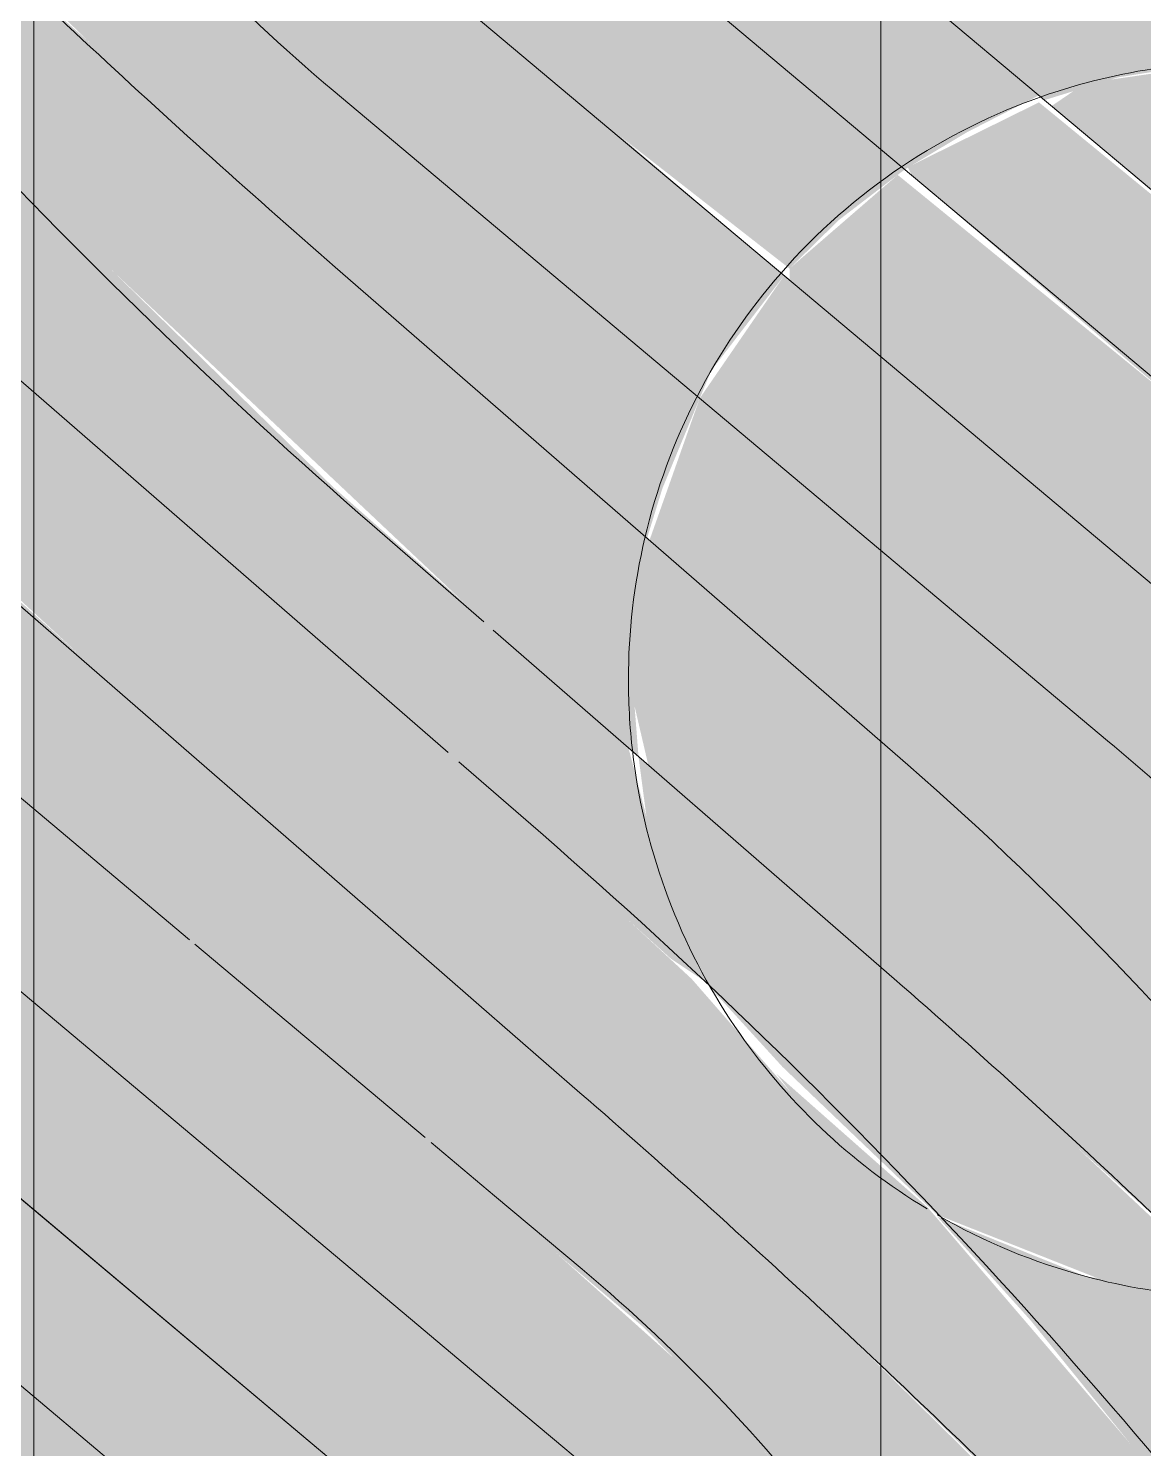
# Model space of a CAD drawing. Header units: metres. Extents: x 1.1 to 63.3, y -3.6 to 22.8.
# Drawn here: x 20.09002 to 20.12207, y 6.65138 to 6.69216 of the extents above; entities that cross this region are included whole.
import ezdxf

# ---------------------------------------------------------------- set-up
doc = ezdxf.new("R2010")
doc.units = ezdxf.units.M
doc.layers.add('ARQ-SAN', color=7, linetype='Continuous', lineweight=5)
doc.layers.add('P-SANR-FIXT', color=7, linetype='Continuous', lineweight=5)
doc.layers.add('ARQ_1100_BASE_TÉRREO_GARAGEM_dwg', color=7, linetype='Continuous', lineweight=5, true_color=0x767676)

# ---------------------------------------------------------------- blocks, each defined once
blk = doc.blocks.new('Ralo Quadrado Montado com Prolongador - Caixas e Ralos - Esgoto - MEP - Tigre - Com Prolongador - Branco c_ grelha branca - 100x53x40-4185426-TÉRREO F_S 1')
at = {"layer": 'P-SANR-FIXT', "true_color": 0xe6e6e6, "transparency": 33554560}
h = blk.add_hatch(color=254, dxfattribs=at)
h.paths.add_polyline_path([(-0.02781237641352146, 0.04490000000007529), (-0.04489999999998113, 0.04488657314769791), (-0.04462304781776941, 0.02180894652276815), (-0.04264836031737237, 0.02585088871121604), (-0.03464823227814259, 0.03589792117596351), (-0.02402823803077354, 0.04370378717631952), (-0.02114032480817628, 0.0449000000000753), (-0.02499999999999865, 0.04490000000007529)])
h.paths.add_polyline_path([(0.01416618831901458, 0.04490000000007536), (0.01268213321002182, 0.04461534106024042), (0.02323499999999862, 0.04024420051390948), (0.03352261262908761, 0.03199474387727087), (0.04024420051386288, 0.02323500000004525), (0.04490000000005043, 0.01268213321006846), (0.04488657314765576, 0.0185819698221541), (0.04205158129145004, 0.02500000000004528), (0.03464823227813826, 0.03464823227818487), (0.02449999999999876, 0.042435244785482), (0.01854955453299656, 0.04490000000007537), (0.01437341076488592, 0.04490000000007536)])
h.paths.add_polyline_path([(-0.01268213321002615, 0.04490000000007532), (-0.01858196982210747, 0.04488657314769795), (-0.02499999999999865, 0.04205158129149222), (-0.03519167826269508, 0.03393999968234549), (-0.04270412508773308, 0.02385086552758569), (-0.04413913510074911, 0.01989361327084659), (-0.04156958435889792, 0.02003524034601762), (-0.04006299436082873, 0.02347115245639984), (-0.03206331484456616, 0.03346999627529996), (-0.02315851356143409, 0.04027588223410154), (-0.01212702980627873, 0.04490000000007532)])
h.paths.add_polyline_path([(0.02114032480817628, 0.04490000000007537), (0.02499999999999865, 0.04330127018927108), (0.03573172319071615, 0.03486482570941703), (0.04363920322323595, 0.0241841574861514), (0.04490000000005043, 0.02114032480817961), (0.04488657314765576, 0.04490000000007541), (0.02323499999999862, 0.04490000000007537)])
h.paths.add_polyline_path([(-0.04162814240978167, 0.01989386870538501), (-0.0448999999999768, 0.01192533395719987), (-0.04488657314765576, 0.008717797886915802), (-0.04307081885156425, 0.008717797886915806), (-0.04279530664294403, 0.008717797886915806), (-0.04115023545124708, 0.00871779788691581), (-0.04270097340399281, 0.01123884073180734), (-0.04237756958285488, 0.01183925825382184), (-0.04161713330911015, 0.01204491179124802), (-0.04097939725626594, 0.01166461521602669), (-0.03802448609007852, 0.008872417779011703), (-0.03805618319573779, 0.008637538442653844), (-0.02590376449381015, -0.00370069135376418), (-0.01264951112714398, -0.01449650177866949), (-0.009541829361037936, -0.0118076723242748), (-0.009541829361037936, -0.01147633062016848), (-0.02568218948114427, 0.002359139263588057), (-0.03134755273494268, 0.009247024921095583), (-0.03793264981921564, 0.01767556483129261), (-0.04040184326884962, 0.01774483555797258), (-0.04040184326886695, 0.01989356126763408), (-0.04108683358724156, 0.01989356126763407)])
h.paths.add_polyline_path([(-0.02237836953665735, 0.01772206256944486), (-0.01562655398313887, 0.01138716903764459), (-0.005202559414132418, 0.002205710233003623), (-0.005516812762286236, 0.004592701394651879), (-0.007289529331794529, 0.008872417779011757), (-0.00933644482746721, 0.01111560942949567), (-0.01378458993197564, 0.0153674783791842), (-0.01842414795196172, 0.01719976831002986), (-0.02194322969009867, 0.01768649876071844)])
h.paths.add_polyline_path([(-0.02695447977889837, 0.01766529189680103), (-0.03421037927213122, 0.01719899137322246), (-0.02078277264013176, 0.003614073540434436), (-0.0109566034238782, -0.004727069198085604), (-0.006961153919066305, -0.008079649403960353), (-0.005516812762286236, -0.004001155387815341), (-0.0171069663630122, 0.006440965489863784), (-0.02124336238991258, 0.01080237104657309), (-0.02669512147310605, 0.01733332840355399)])
h.paths.add_polyline_path([(-0.04040184326886695, 0.007715710610868359), (-0.04024036447337399, -0.001417415076817383), (-0.02996580951424351, -0.01167513858124262), (-0.02188958908069167, -0.01768494800908985), (-0.01802606560445809, -0.01712435512711155), (-0.01707317438846618, -0.01647457563527387), (-0.03121644047965628, -0.004472840369896023), (-0.03463949338108908, 4.216490454333005e-14), (-0.03971098043332757, 0.006790654372595192)])
h.paths.add_polyline_path([(-0.04162817712785758, -0.01989378488844816), (-0.04434316683775657, -0.01989386870530071), (-0.04205158129145004, -0.02499999999995216), (-0.03464823227814259, -0.03464823227809176), (-0.02449999999999876, -0.04243524478538888), (-0.01842414795196172, -0.04489999999995627), (-0.01268213321002182, -0.04461534106014731), (-0.02323500000000295, -0.04024420051381637), (-0.033487654955592, -0.03204030160425121), (-0.04040184326886695, -0.02285441672281984), (-0.0414253577655052, -0.02038343414375054)])
h.paths.add_polyline_path([(-0.04040184326886695, -0.005315221155093378), (-0.040465439654255, -0.008717797886822837), (-0.0448999999999768, -0.008717797886822845), (-0.04461534106018951, -0.01268213320997534), (-0.04139419433418681, -0.0198935612675411), (-0.04040184326886695, -0.0198935612675411), (-0.04024420051386288, -0.01773958479616538), (-0.03966087531552134, -0.01759302600289775), (-0.04139419433418681, -0.01549068568082248), (-0.04123796328181633, -0.01455405031525425), (-0.04040184326886695, -0.01399566583922187), (-0.03952866337001978, -0.01415725558295058), (-0.0370296219789089, -0.01652856033883126), (-0.0358440899762427, -0.01759302600289774), (-0.02926433249866976, -0.01745005176998177), (-0.03489161179471244, -0.01254749355400712), (-0.03726321870738734, -0.01004909793719734), (-0.03973021950577423, -0.006214516528730837), (-0.04003920234806355, -0.005800792572143768)])
h.paths.add_polyline_path([(0.04490000000005043, -0.01192533395656099), (0.04450813470150483, -0.01294095225507971), (0.0400621176419736, -0.02347229501855697), (0.03207619987825933, -0.03346010924111253), (0.02316784148132509, -0.04027201848308396), (0.01268213321002182, -0.0448999999999562), (0.01858196982210313, -0.04488657314760484), (0.02499999999999865, -0.04205158129139911), (0.03519926485078892, -0.03393011264815805), (0.04269898212391256, -0.02386328174049792), (0.04490000000005043, -0.01854955453290228), (0.04490000000005043, -0.01202732102586907)])
h.paths.add_polyline_path([(0.04490000000005043, -0.02114032480807767), (0.04264321735355185, -0.02585759115207071), (0.03464823227814259, -0.0358979211758704), (0.02449999999999876, -0.04350837697036404), (0.02114032480825425, -0.04489999999995619), (0.04489999999995947, -0.04489999999991284), (0.04490000000005043, -0.02290807756040556)])
h.paths.add_polyline_path([(-0.04489999999998113, -0.02114032480825109), (-0.04488657314765576, -0.04489999999995631), (-0.02117274009728286, -0.04488657314760491), (-0.02500000000000298, -0.04330127018917797), (-0.03589792117591269, -0.03464823227809176), (-0.04364272654099324, -0.02417565144455074), (-0.04488657314765576, -0.02117274009723638)])
h = blk.add_hatch(color=254, dxfattribs=at)
h.paths.add_polyline_path([(-0.01156204683546423, 0.04490000000007532), (-0.01268213321002615, 0.04461534106023172), (-0.02344917588739211, 0.04007985757534135), (-0.03348325613034839, 0.03204603426501771), (-0.04040184326886695, 0.02285441672291281), (-0.04162817712785758, 0.01989378488854113), (-0.04040184326886695, 0.01976525235535287), (-0.0401194382312852, 0.0177369129700649), (-0.03798677004230778, 0.01774483555797259), (-0.03939501470637184, 0.01976525235536153), (-0.03921997198131436, 0.020538829889819), (-0.03856050483922382, 0.02097947174657355), (-0.0377788264374825, 0.02084515483147787), (-0.03621399074680708, 0.01927379179230955), (-0.03421037927213122, 0.01759190779659663), (-0.02703546795398904, 0.01776895203381084), (-0.03426572829624511, 0.02746649000922315), (-0.03392855100914183, 0.02812116016635645), (-0.03311246580349142, 0.02834317600308147), (-0.03256190659818013, 0.02806149118274908), (-0.02237836953665735, 0.01772206256944486), (-0.01806430631633119, 0.01714019494870115), (-0.01378458993197564, 0.01542038483382398), (-0.01647656897054818, 0.01840743311951996), (-0.0285051034192304, 0.03328361890853832), (-0.0285051034192304, 0.0339399996823455), (-0.02803707306268645, 0.0344604061742096), (-0.02733992737564549, 0.03452256100074933), (-0.02686550848040055, 0.03421342459356824), (-0.01100624564476925, 0.01860284447763093), (0.007945726493477434, 0.001895149217938041), (0.01503193864499055, -0.004449594873058657), (0.01993905138767539, -0.009284725283351903), (0.02849996045540555, -0.01964011261573334), (0.03426058533242459, -0.02745660297503571), (0.03392340804532133, -0.02811127313216901), (0.03310732283966657, -0.02833328896889403), (0.03255676363435961, -0.02805160414856165), (0.01926214369834302, -0.01468429073130993), (0.003084854828665778, -0.0003594013982958728), (-0.00612145337155771, 0.008004241472882534), (-0.007237777142222933, 0.008747476941065398), (-0.005429220668513904, 0.00392737338814274), (-0.004912172153010431, 0.00195328043807412), (0.003576220357903765, -0.005536134907998999), (0.01541007088794569, -0.01712435512711149), (0.02849996045540555, -0.03327373187435088), (0.02849996045540555, -0.03393011264815806), (0.02803193009886593, -0.03445051914002217), (0.02733478441182498, -0.03451267396656189), (0.02692823100667295, -0.03427140304947372), (0.009370054569123829, -0.0171243551271115), (-0.005446931704746124, -0.004061902064361636), (-0.005888112721932293, -0.005489098792852209), (-0.006961153919066305, -0.008079649403960353), (0.006765972718771752, -0.0199286463001497), (0.008575758628989604, -0.02185573285544275), (0.01293430936383146, -0.0272820498124835), (0.02098065570288933, -0.03847035773856649), (0.02067297022925351, -0.03903462276893341), (0.01997947951027744, -0.03922337204119326), (0.01946510390558447, -0.03895944295975839), (0.00557038946015191, -0.02428980114271168), (-0.003861508620957773, -0.01624268565813609), (-0.009541829361037936, -0.0118076723242748), (-0.0109566034238782, -0.0131974880097922), (-0.01285233936885521, -0.01465213736245755), (0.001559377285221524, -0.02692401417637061), (0.002761113434520303, -0.02838183669880056), (0.01230015878489761, -0.04193687344555867), (0.01197231022477654, -0.04253138304773956), (0.01109922414701449, -0.04279488459255337), (0.01089036786675705, -0.04259676775816158), (0.009622069296898473, -0.04127921365320411), (-0.001456240233294545, -0.02966342066988043), (-0.008915366605925488, -0.02331978913681766), (-0.01686965061800984, -0.01664535235599204), (-0.01898854110541313, -0.01729828510514918), (-0.02212900207423328, -0.01779792359182915), (-0.01532488899083651, -0.02331978913681767), (-0.007551399008271471, -0.03075419603575316), (-0.006108161726663161, -0.03249350585177818), (-0.001456240233294545, -0.03862938491216271), (0.001729120727081943, -0.04350854061000473), (0.001384083983519167, -0.04412545697709469), (0.0006398341274767973, -0.04432615603576137), (-1.541828233939668e-06, -0.04395714848118198), (-0.00892908075723309, -0.03459904907796262), (-0.01725392381575398, -0.02752798126610211), (-0.02898049383571411, -0.01768822068737866), (-0.03576670782084186, -0.0177448355578796), (-0.03016515588177485, -0.02279840761493945), (-0.02026107863507377, -0.03075419603575318), (-0.01703486386541837, -0.03459904907796263), (-0.01266670313296804, -0.0413023285601293), (-0.01300191979934238, -0.04194909709988253), (-0.01368796097170316, -0.04221588392099202), (-0.01437855372870644, -0.0419611108021838), (-0.02972405612265652, -0.02824895998249381), (-0.03954589648811156, -0.0177163256997211), (-0.04040184326886695, -0.0177448355578796), (-0.04040184326886695, -0.0198935612675411), (-0.04162814240978167, -0.01989386870530071), (-0.04024420051386288, -0.02323499999995213), (-0.03245733266004578, -0.03316765577165141), (-0.02323500000000295, -0.04024420051381637), (-0.01192533395699746, -0.04489999999995625), (0.01268213321002182, -0.0446153410601386), (0.02345549490624431, -0.04007500882154518), (0.03352261262908761, -0.03199474387717763), (0.04040017253036042, -0.0228584502423781), (0.04490000000005043, -0.01144588560161823), (0.04461534106018951, 0.01268213321006846), (0.04024420051386288, 0.02323500000004525), (0.03244444762634828, 0.03317754280583885), (0.02323499999999862, 0.04024420051390948), (0.0119253339567549, 0.04490000000007536), (-0.005839247760018907, 0.04490000000007532)])
h.paths.add_polyline_path([(-0.0007157233541597748, 0.04434988787245447), (-1.541828233939668e-06, 0.04396482717859704), (0.008923937793412575, 0.03460893611215005), (0.01726136640479636, 0.02752730776752423), (0.03474349006382938, 0.01272738278605009), (0.03754736398185333, 0.009140332000880337), (0.04428770281812607, -0.0003497044747543305), (0.04393257145740885, -0.001016794687009506), (0.04310559177217839, -0.001240444325400711), (0.0425172569452392, -0.0009358147599271783), (0.02996066655041866, 0.01168502561543006), (0.01531974602701166, 0.02332967617100511), (0.007549232338562945, 0.03076099109173412), (0.006444168549525762, 0.03208206371654618), (0.00145109726947403, 0.03863927194635015), (-0.001734263690906789, 0.04351842764419216), (-0.001389226947339682, 0.04413534401128213), (-0.0009559610412448365, 0.0443360430699488)])
h.paths.add_polyline_path([(-0.001185245233076057, 0.04430144686508968), (-0.01089551083057756, 0.04260665479234902), (-0.00962721226071899, 0.04128910068739154), (0.002224575695938211, 0.02898295181396189), (0.009626741870432592, 0.02272844598987799), (0.03110906753228528, 0.004604279171862926), (0.03352261262908761, 0.001498489291165601), (0.04269583044016796, -0.0112289536976199), (0.04237242661903437, -0.01182937121964307), (0.04156834337560364, -0.01202732102586907), (0.04097425429244543, -0.01165472818183925), (0.02618154608853135, 0.003473176495229545), (-0.001564520249042039, 0.02693390121055804), (-0.003089997792486292, 0.0288373155347886), (-0.01230530174872246, 0.04194676047974611), (-0.01197745318859272, 0.04254127008193567), (-0.01110436711083501, 0.04280477162674082), (-0.001440017413116448, 0.04426300483181397)])
h.paths.add_polyline_path([(0.01368281800788698, 0.04222577095517945), (0.01437341076488592, 0.04197099783636257), (0.02971891315883601, 0.02825884701668125), (0.0413890513703663, 0.01550057271500992), (0.04123282031799581, 0.01456393734944168), (0.04046029669043449, 0.01401175876003004), (0.03952352040619928, 0.01416714261713801), (0.0375134151820109, 0.01606756743258286), (0.03016001291795434, 0.02280829464912689), (0.02025593567124893, 0.03076408306994062), (0.01702972090159785, 0.03460893611215007), (0.01266156016914753, 0.04131221559431675), (0.01299677683552186, 0.04195898413406997), (0.01343471012332705, 0.04219347397530151)])
h.paths.add_polyline_path([(-0.02005920659798286, 0.03924748855628976), (-0.01947024686940498, 0.03896932999394582), (-0.004960564605033301, 0.02375080841308447), (0.003047319162553777, 0.01693144330753174), (0.02567704651731943, -0.002349252229400619), (0.02999281184796069, -0.007509731318337562), (0.03938987174255133, -0.0197553653211741), (0.03921482901749385, -0.02052894285563156), (0.03855536187539897, -0.0209695847123861), (0.03777368347366198, -0.02083526779729043), (0.03620884778298656, -0.01926390475813078), (0.02184118677854122, -0.004545142344890932), (0.0112821414837594, 0.004459481907246141), (-0.005354291894118842, 0.01860284447763094), (-0.008797594278127327, 0.02212326816512117), (-0.01293945232765631, 0.02729193684667094), (-0.02098579866670984, 0.03848024477275393), (-0.02067811319307402, 0.03904450980312951), (-0.02028056040937796, 0.03923325907538071)])
h.paths.add_polyline_path([(-0.02265700771094085, 0.01774483555797261), (-0.02669512147310605, 0.01733332840355399), (-0.02124336238991258, 0.01080237104657309), (-0.0171069663630122, 0.006440965489863784), (-0.009218070588906495, -0.0007837010458995698), (-0.005446931704746124, -0.004061902064361636), (-0.004912172153010431, 4.221771087371059e-14), (-0.005482835483986901, 0.002449350503454109), (-0.02021591886752647, 0.01557840097877041), (-0.02247392502077513, 0.01772987228162198)])
h.paths.add_polyline_path([(-0.03793264981921564, 0.01767556483129261), (-0.02568218948114427, 0.002359139263588057), (-0.01842414795196172, -0.004023180366520553), (-0.009387164824383423, -0.01160610957582764), (-0.006961153919066305, -0.008079649403960353), (-0.02265700771093652, 0.005351680400056952), (-0.03222927866016614, 0.01514750163486987), (-0.03499050731178799, 0.01759302599679673), (-0.03756816874026252, 0.01766533968299107)])
h.paths.add_polyline_path([(-0.0135206405472672, 0.01516494289284074), (-0.009167328591993885, 0.01131961342000376), (-0.01010951415688724, 0.0125474935540915), (-0.01315713674153947, 0.01488601661247515)])
h.paths.add_polyline_path([(-0.04171965646475467, 0.0120630072246457), (-0.04237756958285488, 0.01183925825382184), (-0.04270412508773308, 0.01122584585164809), (-0.04252239990906404, 0.01055510802481449), (-0.04108683358724156, 0.00871779788691581), (-0.04040184326886695, 0.00871779788691581), (-0.04040184326886695, 0.007715710610868359), (-0.03088404931595013, -0.004811373053782092), (-0.02631734213713743, -0.008717797886822812), (-0.01670934906576133, -0.01657895327898669), (-0.01293727095019087, -0.01471730765694951), (-0.01305971515560776, -0.01447812841627387), (-0.02851290154965411, -0.001244818994910818), (-0.03805618319573779, 0.008637538442653844), (-0.03813368884013222, 0.008717797886915814), (-0.04161713330911015, 0.01204491179124802)])
h.paths.add_polyline_path([(-0.04040184326886695, -0.001250198889050012), (-0.04040184326886695, -0.005315221155093378), (-0.0347486330276499, -0.01271749575186265), (-0.02965248264290165, -0.01712435512711157), (-0.02918517160435521, -0.01751647564719995), (-0.02305263075377002, -0.01707630578027815), (-0.03279197808896486, -0.009130444966701554), (-0.04020363546078916, -0.001739811934185195), (-0.04027119515943135, -0.001385488966811772)])
h.paths.add_polyline_path([(-0.04014309678445373, -0.01397041674156776), (-0.04103216137312406, -0.01430397049575379), (-0.0414253577655052, -0.01516831449369493), (-0.04109260825415022, -0.01605768039839543), (-0.03927839751712581, -0.017707415849377), (-0.03593356968914816, -0.01758413583483322), (-0.0399534613626619, -0.0140018717258426)])
h = blk.add_hatch(color=254, dxfattribs=at)
h.paths.add_polyline_path([(-0.0007157233541597748, 0.04434988787245447), (-0.001389226947339682, 0.04413534401128213), (-0.001734263690906789, 0.04351842764419216), (-0.001473507367963578, 0.04270571539089847), (0.006444168549525762, 0.03208206371654618), (0.008713895545895606, 0.02955105916980019), (0.01338170315992737, 0.02508868520368308), (0.01680309127309156, 0.02211084437285162), (0.02790675648894496, 0.01328971602460841), (0.03278683512514434, 0.009140332000880328), (0.04321708641008244, -0.001260123233842239), (0.04393257145740885, -0.001016794687018169), (0.04419436736244942, -0.0008268691805467691), (0.04409007543468254, 0.000379727531653875), (0.03414699851908819, 0.01328971602460842), (0.02978889205700338, 0.01701546561319193), (0.007549232338562945, 0.03593789944193495), (-1.541828233939668e-06, 0.04396482717859704), (-0.0006449770912973122, 0.0443360430699488)])
h.paths.add_polyline_path([(-0.001185245233076057, 0.04430144686508968), (-0.01213674925543597, 0.04237158726686042), (-0.01224758721081588, 0.0421705974295566), (-0.01197745318858839, 0.04106984846098106), (-0.0009559610412448365, 0.0263413509779874), (0.00303586657825814, 0.02289470763565056), (0.02848201361299204, 0.001281365728902742), (0.04171451350092982, -0.01205312019044961), (0.04237242661903437, -0.0118293712196344), (0.04269898212391256, -0.01121595881746065), (0.0425172569452392, -0.01054522099062705), (0.03110906753228528, 0.004604279171862926), (0.02996066655041866, 0.005666257290513351), (-0.0004795666419033182, 0.0315389387726955), (-0.003089997792486292, 0.0342787964409322), (-0.01071789455014667, 0.04284344827118464), (-0.001433648907249438, 0.04426300483181397)])
h.paths.add_polyline_path([(0.01368281800788265, 0.04222577095517945), (0.01299677683552186, 0.04195898413406997), (0.01265974067105009, 0.04130458798346067), (0.01284093151642328, 0.04059114732325413), (0.01823080249699906, 0.03317754280583882), (0.02117882485622305, 0.0299896870952115), (0.03016001291795434, 0.02280829464912689), (0.03352261262908761, 0.01991099116667537), (0.03994831839884139, 0.01401175876003004), (0.04076353199684317, 0.01412552470699917), (0.0413669287169161, 0.0148587411470521), (0.04127555972834202, 0.01580391079197606), (0.04024420051386288, 0.01697185819312709), (0.02597299485680413, 0.03188763322107496), (0.01393145176442258, 0.04219780897393089)])
h.paths.add_polyline_path([(-0.02005920659797853, 0.03924748855630709), (-0.02067811319307402, 0.03904450980312951), (-0.02098794696662574, 0.03847157980700696), (-0.02081898966052029, 0.03784253356355852), (-0.008797594278127327, 0.02212326816512117), (-0.007683755901325129, 0.02079891087758328), (-1.541828233939668e-06, 0.01392761641266641), (0.02255015857326839, -0.005241846987188753), (0.03222413569634563, -0.01513761460068243), (0.03815600352805663, -0.0209695847123861), (0.03881037351278873, -0.02088053066190561), (0.03933850716043041, -0.02028880690232365), (0.03931428601544811, -0.01949604243946974), (0.03903496507427717, -0.01908315967737201), (0.02567704651731943, -0.002349252229400619), (0.01867337892587984, 0.003819622323365038), (-0.005915049924271319, 0.02460271913173976), (-0.01482945836052783, 0.03399269360718456), (-0.01998462247409796, 0.03923325907538071)])
h.paths.add_polyline_path([(-0.02757508423498676, 0.03456072391817008), (-0.02823522525112202, 0.03432815313273966), (-0.02856007564642038, 0.03370819543087782), (-0.0283755718119423, 0.03303304088080886), (-0.02247410304080895, 0.02560201485257902), (-0.0135206405472672, 0.01516494289284074), (-0.00958266029487869, 0.01186088423334453), (-0.006732285942311398, 0.008595386088216665), (0.0004912910272691307, 0.001895149217938028), (0.01993905138767539, -0.01529915038565322), (0.03347811316652354, -0.02833328896889403), (0.03409040545689019, -0.02792416834030851), (0.03425292653519445, -0.02720592852194735), (0.03371488259681206, -0.02631490857316424), (0.02255015857326839, -0.01231506434272904), (0.01867337892587984, -0.00793551558387047), (0.009474026890857886, 0.0005666179510895263), (-0.01131269847836812, 0.01889878253904763), (-0.02744472229310184, 0.03453956786073243)])
h.paths.add_polyline_path([(-0.03323332604835882, 0.02836394359140508), (-0.03392855100914183, 0.02812116016635645), (-0.03426572829624511, 0.02746649000922315), (-0.03405966286056644, 0.02675951152738204), (-0.02695447977889837, 0.01766529189680103), (-0.02247392502077513, 0.01781678779208534), (-0.03311246580349142, 0.02834317600308147)])
h.paths.add_polyline_path([(-0.03829131857069634, 0.02100183940060893), (-0.03904010803809769, 0.02074035041245154), (-0.03940326358554418, 0.02003524034602629), (-0.03918132157175669, 0.01927379179230955), (-0.03756816874026252, 0.01766533968299107), (-0.03483786348473117, 0.01784877029679745), (-0.03816114649188149, 0.02097947174657355)])
h.paths.add_polyline_path([(-0.005202559414132418, 0.002205710233003623), (-0.004985467168711807, -0.0005567309169020803), (-0.005446931704746124, -0.004061902064361636), (0.01213160629161113, -0.01968467209014402), (0.02780723344969662, -0.03452968082654499), (0.02838938893580972, -0.03414113183167825), (0.02855089299940507, -0.03346010924111253), (0.02824802157627065, -0.03285925212169345), (0.02246896007698844, -0.02559212781839158), (0.01293212798637036, -0.01459048904842091), (-0.001030066731440582, -0.001421382319700977), (-0.004912172153010431, 0.00195328043807412)])
h.paths.add_polyline_path([(-0.006961153919066305, -0.008079649403960353), (-0.007289529331794529, -0.008872417778918666), (-0.009387164824383423, -0.01160610957582764), (0.005909906960450803, -0.02459283209755232), (0.01213160629161113, -0.03109522958349796), (0.02005406363415801, -0.03923760152210232), (0.02067297022925351, -0.03903462276893341), (0.02098280400280522, -0.03846169277281952), (0.02081384669669544, -0.03783264652937108), (0.008575758628989604, -0.02185573285544275), (0.006765972718771752, -0.0199286463001497), (-1.541828233939668e-06, -0.01391945734251101), (-0.006200638172009349, -0.008717797886822778)])
h.paths.add_polyline_path([(-0.01285233936885521, -0.01465213736245755), (-0.01464903614478147, -0.01572554372438276), (-0.01670934906576133, -0.01677986132936335), (0.0007105803903392599, -0.03176727835163735), (0.007549232338562945, -0.03905636815810293), (0.01071275158632183, -0.04283356123699721), (0.01213160629161113, -0.04236170023267298), (0.01224244424699103, -0.04216071039536917), (0.01197231022476788, -0.04105996142680228), (0.0009508180774243215, -0.02633146394379996), (-0.003041009542078655, -0.02288482060146312), (-0.01229738351258922, -0.01511780061677268)])
h.paths.add_polyline_path([(-0.03592165598547675, -0.01759560956997117), (-0.0395193106152772, -0.0177448355578796), (-0.02597813782062465, -0.03187774618688752), (-0.01368100303721369, -0.04221497818487563), (-0.01300191979934238, -0.04194909709988253), (-0.01266488363487494, -0.04129470094927323), (-0.01284607448024813, -0.0405812602890667), (-0.01842414795196172, -0.0329433647767018), (-0.02042265871172708, -0.03061861425302642), (-0.03016515588177485, -0.02279840761493945), (-0.033487654955592, -0.01993972386853906), (-0.0358440899762427, -0.01767031109601023)])
h.paths.add_polyline_path([(-0.0242798688783175, -0.01765953104507016), (-0.02891311852291341, -0.01774475528750352), (-0.007963064982038658, -0.03551574058505093), (-1.541828233939668e-06, -0.04395714848118198), (0.0007105803903392599, -0.04434000083826704), (0.001409698789529125, -0.0440985483438962), (0.001729120727081943, -0.04350854061000473), (0.001468364404143063, -0.04269582835671103), (-0.007067699180979628, -0.03130845126743994), (-0.00949923473318022, -0.02873065085341117), (-0.01293077536699015, -0.02549273771351907), (-0.01842414795196172, -0.02077319697797139), (-0.02223873069076602, -0.01771219420091542), (-0.02410593167728756, -0.01766867392709505)])
at = {"layer": 'P-SANR-FIXT', "color": 8, "true_color": 0x737373}
for p, q in [((0.03016001291795434, 0.005498985826996376), (0.00303586657825814, 0.02825884701662923)), ((0.001808847755086731, 0.02392429867757354), (0.02618154608853135, 0.003473176495186231)), ((-0.001554165808748587, 0.02079254764977093), (-0.003089997792486292, 0.02208126370087116)), ((0.00135113070402756, 0.01835471441744224), (-0.001554165808748587, 0.02079254764977093)), ((0.02255015857326839, 0.0005666179510462349), (0.00135113070402756, 0.01835471441744224)), ((-0.00358136332172428, 0.01693144330748841), (-0.001063339503056056, 0.01481857044994356)), ((-0.001063339503056056, 0.01481857044994356), (0.0007586782509541536, 0.01328971602455638)), ((0.0009235144426855072, 0.01315140203687088), (0.007549232338567277, 0.007591764594152227)), ((-0.0006128024933199299, 0.009334964961326799), (-0.003518540222984757, 0.01186088423330122)), ((0.0005283505330545609, 0.008342975769683385), (-0.0006128024933199299, 0.009334964961326799)), ((-0.001030066731440582, -0.001421382319744292), (-0.012553040650358, 0.00859538608817334)), ((0.01293212798637036, -0.002439463469309973), (0.0005283505330545609, 0.008342975769683385)), ((0.007695557842362428, 0.007468982917885472), (0.01867337892588418, -0.001742502704428612)), ((-0.002458636284117642, 0.004459481907202802), (-3.944785164095493e-05, 0.002356513486570546)), ((-0.01293727095019087, 0.002449350503402118), (0.003513397259164242, -0.01185099719920908)), ((0.0002673196769284232, 0.002089844542391806), (0.01254789768653749, -0.008585499054081194)), ((0.003576220357903765, -0.01692155627338761), (-0.01867852188970469, 0.001752389738520757)), ((-0.02255530153708891, -0.0005567309169540891), (0.003084854828665778, -0.02207137666677901)), ((0.002453493320297128, -0.004449594873101994), (-0.0007577248338330719, -0.001658125519482449)), ((6.698504539953092e-05, -0.02549273771356236), (-0.02618668905235186, -0.003463289461094084)), ((-0.03016515588177485, -0.00548909879290423), (-0.003041009542078655, -0.02824895998253708))]:
    blk.add_line(p, q, dxfattribs=at)
at = {"layer": 'P-SANR-FIXT'}
for p, q in [((0.00303586657825814, 0.02825884701662923), (0.03016001291795434, 0.005498985826996376)), ((0.02618154608853135, 0.003473176495186231), (0.001808847755086731, 0.02392429867757354)), ((-0.003089997792486292, 0.02208126370087116), (-0.001554165808748587, 0.02079254764977093)), ((-0.001554165808748587, 0.02079254764977093), (0.00135113070402756, 0.01835471441744224)), ((0.00135113070402756, 0.01835471441744224), (0.02255015857326839, 0.0005666179510462349)), ((-0.001063339503056056, 0.01481857044994356), (-0.00358136332172428, 0.01693144330748841)), ((0.0007586782509541536, 0.01328971602455638), (-0.001063339503056056, 0.01481857044994356)), ((0.007549232338567277, 0.007591764594152227), (0.0009235144426855072, 0.01315140203687088)), ((-0.003518540222984757, 0.01186088423330122), (-0.0006128024933199299, 0.009334964961326799)), ((-0.0006128024933199299, 0.009334964961326799), (0.0005283505330545609, 0.008342975769683385)), ((-0.012553040650358, 0.00859538608817334), (-0.001030066731440582, -0.001421382319744292)), ((0.0005283505330545609, 0.008342975769683385), (0.01293212798637036, -0.002439463469309973)), ((0.01867337892588418, -0.001742502704428612), (0.007695557842362428, 0.007468982917885472)), ((-3.944785164095493e-05, 0.002356513486570546), (-0.002458636284117642, 0.004459481907202802)), ((0.003513397259164242, -0.01185099719920908), (-0.01293727095019087, 0.002449350503402118)), ((0.01254789768653749, -0.008585499054081194), (0.0002673196769284232, 0.002089844542391806)), ((-0.01867852188970469, 0.001752389738520757), (0.003576220357903765, -0.01692155627338761)), ((0.003084854828665778, -0.02207137666677901), (-0.02255530153708891, -0.0005567309169540891)), ((-0.0007577248338330719, -0.001658125519482449), (0.002453493320297128, -0.004449594873101994)), ((-0.02618668905235186, -0.003463289461094084), (6.698504539953092e-05, -0.02549273771356236)), ((-0.003041009542078655, -0.02824895998253708), (-0.03016515588177485, -0.00548909879290423))]:
    blk.add_line(p, q, dxfattribs=at)
at = {"layer": 'P-SANR-FIXT', "color": 8, "true_color": 0x737373}
for centre, radius, start, end in [((0.1032741576498362, 0.1260911476560302), 0.1611635375198578, 216.7536016520336, 228.9999999999984), ((0.1030057333017637, 0.1248490501447764), 0.134145501811967, 226.3632609970255, 231.9999999999997), ((0.0367614267404461, 0.06957434205798708), 0.06199781068020992, 223.0000000000006, 229.9999999999989), ((0.185860928921972, 0.2297170425139108), 0.2886622404028857, 225.0000000000004, 228.9999999999952), ((0.02778675296831525, 0.05431450858905795), 0.04880012591614439, 216.7536016520365, 229.9999999999961), ((0.1375925247690836, 0.1813181010310337), 0.2288598415457762, 223.9999999999989, 228.9999999999992), ((-0.02265700771093652, -1.12849545823247e-15), 0.0177448355579277, 60.00000000000234, 74.99999999999658), ((0.04697535214826932, 0.07137093930960532), 0.09132200069046476, 217.9999999999978, 228.9999999999973), ((-0.02265700771093652, -1.12849545823247e-15), 0.01774483555792526, 7.203963561225095, 34.15838923765148), ((0.0332518191018558, 0.06364056017985728), 0.08078926881755472, 223.9999999999998, 230.0000000000003), ((-0.02265700771093652, -1.12849545823247e-15), 0.01774483555792631, 332.7785779608771, 346.733618031941), ((-0.1032793006136567, -0.1260812606219381), 0.1611635375198578, 36.75360165203554, 48.99999999999779), ((-0.02265700771093652, -1.12849545823247e-15), 0.01774483555792733, 303.8050258831662, 318.8423043596529), ((-0.1858660718857969, -0.2297071554798186), 0.2886622404028918, 45.00000000000072, 48.99999999999547), ((-0.02265700771093652, -1.12849545823247e-15), 0.01774483555792275, 285.0000000000085, 289.1871549106179), ((-0.02779189593213576, -0.05430462155495713), 0.04880012591614439, 36.75360165203558, 50.00000000000349)]:
    blk.add_arc(centre, radius, start, end, dxfattribs=at)
at = {"layer": 'P-SANR-FIXT'}
for centre, radius, start, end in [((0.1032741576498362, 0.1260911476560302), 0.1611635375198604, 216.7536016520378, 229.0000000000002), ((0.1030057333017637, 0.1248490501447764), 0.1341455018119717, 226.3632609970262, 232.0000000000004), ((0.185860928921972, 0.2297170425139108), 0.2886622404028878, 225.0000000000003, 228.9999999999951), ((0.02778675296831525, 0.05431450858905795), 0.0488001259161442, 216.7536016520414, 230.0000000000011), ((0.1375925247690836, 0.1813181010310337), 0.2288598415457785, 224, 229.0000000000003), ((0.04697535214826932, 0.07137093930960532), 0.0913220006904628, 217.9999999999962, 228.9999999999957), ((-0.02265700771093652, -1.12849545823247e-15), 0.01774483555792569, 34.15838923764609, 58.9226777860087), ((0.0332518191018558, 0.06364056017985728), 0.08078926881755585, 224.0000000000011, 230.0000000000016), ((-0.02265700771093652, -1.12849545823247e-15), 0.01774483555792595, 1.0177774980686e-13, 7.203963561225597), ((-0.02265700771093652, -1.12849545823247e-15), 0.01774483555792609, 346.7336180319391, 6.250038429910299e-13), ((-0.1032793006136567, -0.1260812606219381), 0.1611635375198571, 36.75360165203654, 49.00000000000083), ((-0.02265700771093652, -1.12849545823247e-15), 0.01774483555792577, 318.8423043596514, 332.7785779608734), ((-0.1858660718857969, -0.2297071554798186), 0.2886622404028878, 45.00000000000005, 48.99999999999483), ((-0.02265700771093652, -1.12849545823247e-15), 0.01774483555792427, 289.1871549106165, 303.8050258831705), ((-0.02779189593213576, -0.05430462155495713), 0.04880012591614419, 36.75360165203048, 49.99999999999827)]:
    blk.add_arc(centre, radius, start, end, dxfattribs=at)
at = {"layer": 'P-SANR-FIXT', "color": 253, "true_color": 0xacacac}
for radius, start, end in [(0.01774483555792426, 74.99999999998903, 86.2338890956463), (0.01774483555792351, 273.7661108959579, 285.0000000000065)]:
    blk.add_arc((-0.02265700771093652, -1.12849545823247e-15), radius, start, end, dxfattribs=at)
blk = doc.blocks.new('ARQ_1100_BASE_TÉRREO_GARAGEM_dwg_CHUVEIRO-4197728-TÉRREO F_S 1')
at = {"layer": 'ARQ-SAN', "color": 253, "true_color": 0xaaaaaa, "flags": 128}
blk.add_lwpolyline([(-8578.439385577882, 17789.41742149827), (-8578.819420940465, 17789.41742149827), (-8578.819420940465, 17789.44176138615), (-8578.439385577882, 17789.44176138615)], dxfattribs=at)
blk = doc.blocks.new('ARQ_1100_BASE_TÉRREO_GARAGEM_dwg-4178582-TÉRREO F_S 1')
at = {"extrusion": (0, 0, -1), "zscale": -1, "rotation": 0.000594452125217585}
blk.add_blockref('ARQ_1100_BASE_TÉRREO_GARAGEM_dwg_CHUVEIRO-4197728-TÉRREO F_S 1', (8537.82137135791, -17788.65951926488), dxfattribs=at)

msp = doc.modelspace()

# ---------------------------------------------------------------- block references
at = {"layer": 'ARQ_1100_BASE_TÉRREO_GARAGEM_dwg', "color": 253, "true_color": 0xaaaaaa, "rotation": 270.0000000000001}
msp.add_blockref('ARQ_1100_BASE_TÉRREO_GARAGEM_dwg-4178582-TÉRREO F_S 1', (19.42128461865324, 47.70607783739612), dxfattribs=at)
at = {"layer": 'P-SANR-FIXT', "color": 8, "true_color": 0x737373, "rotation": 180}
msp.add_blockref('Ralo Quadrado Montado com Prolongador - Caixas e Ralos - Esgoto - MEP - Tigre - Com Prolongador - Branco c_ grelha branca - 100x53x40-4185426-TÉRREO F_S 1', (20.1023493130075, 6.673460742694237), dxfattribs=at)

doc.saveas('drawing.dxf')
